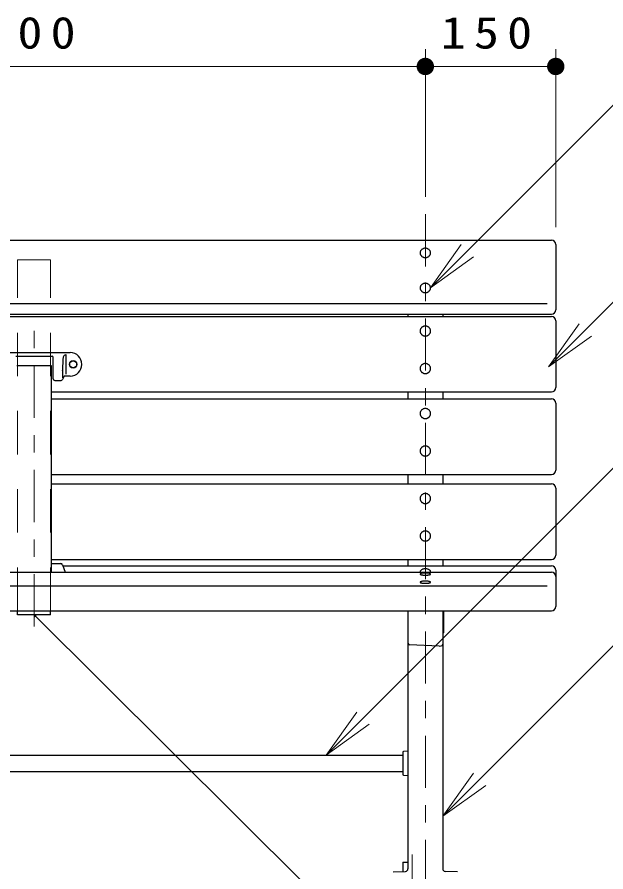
# Model space of a CAD drawing. Units: millimetres on the paper, scale 1:20. Extents: x -365 to 0, y 0 to 257.
# Drawn here: x -254.94 to -221.08, y 109.93 to 159.11 of the extents above; entities that cross this region are included whole.
import ezdxf

# ---------------------------------------------------------------- set-up
doc = ezdxf.new("R2010")
doc.units = ezdxf.units.MM
doc.linetypes.add('USER1', pattern=[4.5, 2.5, -2])
doc.linetypes.add('USER2', pattern=[6, 3, -1, 1, -1])
doc.layers.add('LY_1', color=7, linetype='Continuous', lineweight=25)
doc.styles.add('ＭＳ ゴシック', font='')
doc.styles.get('ＭＳ ゴシック').set_extended_font_data('MS Gothic')

# ---------------------------------------------------------------- blocks, each defined once
blk = doc.blocks.new('filled_dot')
at = {"color": 0, "linetype": 'Continuous', "lineweight": -2, "const_width": 1.25}
blk.add_lwpolyline([(-0.625, 0, 1), (0.625, 0, 1)], format="xyb", close=True, dxfattribs=at)

msp = doc.modelspace()

# ---------------------------------------------------------------- linework, layer by layer
at = {"layer": 'LY_1', "lineweight": 13}
for p, q in [((-231.467, 148.765), (-231.467, 157.265)), ((-223.967, 147.015), (-223.967, 157.265)), ((-276.467, 156.265), (-231.467, 156.265)), ((-231.467, 156.265), (-223.967, 156.265)), ((-231.167, 143.539), (-229.4, 146.014)), ((-231.167, 143.539), (-229.047, 145.66)), ((-228.693, 145.307), (-231.167, 143.539)), ((-224.381, 138.988), (-222.613, 141.463)), ((-224.381, 138.988), (-222.259, 141.109)), ((-221.906, 140.756), (-224.381, 138.988)), ((-237.169, 116.651), (-235.401, 119.126)), ((-237.169, 116.651), (-235.047, 118.772)), ((-234.694, 118.419), (-237.169, 116.651)), ((-230.467, 113.131), (-228.699, 115.606)), ((-230.467, 113.131), (-228.346, 115.253)), ((-227.992, 114.899), (-230.467, 113.131))]:
    msp.add_line(p, q, dxfattribs=at)
at = {"layer": 'LY_1', "linetype": 'USER2', "lineweight": 13}
for p, q in [((-231.467, 147.765), (-231.467, 105.834)), ((-253.967, 124.052), (-253.967, 141.951)), ((-232.217, 110.923), (-232.217, 105.923))]:
    msp.add_line(p, q, dxfattribs=at)
at = {"layer": 'LY_1'}
for p, q in [((-283.717, 146.265), (-224.217, 146.265)), ((-223.967, 146.015), (-223.967, 142.261)), ((-283.467, 142.626), (-224.467, 142.626)), ((-283.717, 142.011), (-224.217, 142.011)), ((-283.717, 141.882), (-224.217, 141.882)), ((-232.467, 142.011), (-232.467, 141.882)), ((-230.467, 142.011), (-230.467, 141.882)), ((-223.967, 141.632), (-223.967, 137.789)), ((-256.042, 139.804), (-252.967, 139.804)), ((-252.967, 139.804), (-251.892, 139.804)), ((-252.136, 139.692), (-252.136, 138.555)), ((-255.013, 139.596), (-252.967, 139.596)), ((-252.967, 139.596), (-252.922, 139.596)), ((-252.872, 138.304), (-252.872, 139.546)), ((-252.967, 139.034), (-254.967, 139.034)), ((-252.967, 127.177), (-252.967, 139.034)), ((-252.332, 138.779), (-252.332, 138.362)), ((-252.772, 138.204), (-252.415, 138.204)), ((-252.229, 138.441), (-252.326, 138.257)), ((-251.892, 138.454), (-252.207, 138.454)), ((-252.967, 137.539), (-224.217, 137.539)), ((-232.467, 137.539), (-232.467, 137.136)), ((-230.467, 137.539), (-230.467, 137.136)), ((-252.967, 137.136), (-224.217, 137.136)), ((-223.967, 136.886), (-223.967, 133.043)), ((-252.967, 132.793), (-224.217, 132.793)), ((-232.467, 132.793), (-232.467, 132.247)), ((-230.467, 132.793), (-230.467, 132.247)), ((-252.967, 132.247), (-224.217, 132.247)), ((-223.967, 131.997), (-223.967, 128.153)), ((-252.967, 127.903), (-224.217, 127.903)), ((-232.467, 127.903), (-232.467, 127.534)), ((-230.467, 127.903), (-230.467, 127.534)), ((-252.967, 127.664), (-252.423, 127.664)), ((-252.33, 127.599), (-252.17, 127.177)), ((-252.305, 127.534), (-224.217, 127.534)), ((-283.717, 127.177), (-224.217, 127.177)), ((-223.967, 127.284), (-223.967, 125.198)), ((-283.467, 126.387), (-224.467, 126.387)), ((-283.717, 124.948), (-224.217, 124.948)), ((-254.917, 124.723), (-254.917, 124.948)), ((-253.017, 124.723), (-253.017, 124.948)), ((-232.467, 124.948), (-232.467, 110.107)), ((-230.467, 124.948), (-230.467, 110.107)), ((-230.417, 124.948), (-230.417, 123.673)), ((-253.017, 124.723), (-254.917, 124.723)), ((-253.879, 124.599), (-253.967, 124.723)), ((-253.967, 124.723), (-253.843, 124.634)), ((-253.967, 124.723), (-253.861, 124.617)), ((-230.417, 123.673), (-230.467, 123.671)), ((-230.667, 122.923), (-232.371, 122.992)), ((-230.667, 122.923), (-230.563, 122.928)), ((-275.167, 116.651), (-232.767, 116.651)), ((-232.767, 116.803), (-232.767, 115.543)), ((-232.467, 116.88), (-232.723, 116.853)), ((-275.167, 115.696), (-232.767, 115.696)), ((-232.723, 115.494), (-232.467, 115.467)), ((-232.766, 110.498), (-232.467, 110.498)), ((-232.766, 110.498), (-232.766, 109.951)), ((-233.323, 109.929), (-232.611, 109.958)), ((-229.611, 109.929), (-230.323, 109.958))]:
    msp.add_line(p, q, dxfattribs=at)
at = {"layer": 'LY_1', "linetype": 'USER1', "lineweight": 13}
for p, q in [((-254.917, 124.948), (-254.917, 145.144)), ((-253.017, 145.144), (-254.917, 145.144)), ((-253.017, 124.948), (-253.017, 145.144))]:
    msp.add_line(p, q, dxfattribs=at)
at = {"layer": 'LY_1', "lineweight": 13}
for points in [[(-231.167, 143.539), (-219.074, 155.638), (-170.735, 155.638)], [(-224.381, 138.988), (-219.077, 144.291), (-180.057, 144.291)], [(-237.169, 116.651), (-218.84, 134.979), (-185.809, 134.979)], [(-253.967, 124.723), (-230.524, 101.385), (-218.642, 101.385)], [(-230.467, 113.131), (-219.861, 123.738), (-186.812, 123.738)]]:
    msp.add_lwpolyline(points, dxfattribs=at)
at = {"layer": 'LY_1'}
for points in [[(-231.167, 145.539), (-231.168, 145.562), (-231.172, 145.585), (-231.178, 145.608), (-231.185, 145.63), (-231.195, 145.652), (-231.208, 145.673), (-231.222, 145.693), (-231.238, 145.711), (-231.255, 145.729), (-231.275, 145.744), (-231.295, 145.759), (-231.317, 145.771), (-231.341, 145.782), (-231.365, 145.791), (-231.39, 145.798), (-231.415, 145.803), (-231.441, 145.806), (-231.467, 145.807), (-231.494, 145.806), (-231.519, 145.803), (-231.545, 145.798), (-231.57, 145.791), (-231.594, 145.782), (-231.617, 145.771), (-231.639, 145.759), (-231.66, 145.744), (-231.68, 145.729), (-231.697, 145.711), (-231.713, 145.693), (-231.727, 145.673), (-231.739, 145.652), (-231.749, 145.63), (-231.757, 145.608), (-231.763, 145.585), (-231.766, 145.562), (-231.767, 145.539), (-231.766, 145.515), (-231.763, 145.492), (-231.757, 145.469), (-231.749, 145.447), (-231.739, 145.425), (-231.727, 145.404), (-231.713, 145.384), (-231.697, 145.366), (-231.68, 145.348), (-231.66, 145.333), (-231.639, 145.318), (-231.617, 145.306), (-231.594, 145.295), (-231.57, 145.286), (-231.545, 145.279), (-231.519, 145.274), (-231.494, 145.271), (-231.467, 145.27), (-231.441, 145.271), (-231.415, 145.274), (-231.39, 145.279), (-231.365, 145.286), (-231.341, 145.295), (-231.317, 145.306), (-231.295, 145.318), (-231.275, 145.333), (-231.255, 145.348), (-231.238, 145.366), (-231.222, 145.384), (-231.208, 145.404), (-231.195, 145.425), (-231.185, 145.447), (-231.178, 145.469), (-231.172, 145.492), (-231.168, 145.515)], [(-231.167, 143.522), (-231.168, 143.545), (-231.172, 143.569), (-231.178, 143.592), (-231.185, 143.614), (-231.195, 143.636), (-231.208, 143.656), (-231.222, 143.676), (-231.238, 143.695), (-231.255, 143.712), (-231.275, 143.728), (-231.295, 143.742), (-231.317, 143.755), (-231.341, 143.766), (-231.365, 143.775), (-231.39, 143.782), (-231.415, 143.787), (-231.441, 143.79), (-231.467, 143.791), (-231.494, 143.79), (-231.519, 143.787), (-231.545, 143.782), (-231.57, 143.775), (-231.594, 143.766), (-231.617, 143.755), (-231.639, 143.742), (-231.66, 143.728), (-231.68, 143.712), (-231.697, 143.695), (-231.713, 143.676), (-231.727, 143.656), (-231.739, 143.636), (-231.749, 143.614), (-231.757, 143.592), (-231.763, 143.569), (-231.766, 143.545), (-231.767, 143.522), (-231.766, 143.498), (-231.763, 143.475), (-231.757, 143.452), (-231.749, 143.43), (-231.739, 143.408), (-231.727, 143.387), (-231.713, 143.368), (-231.697, 143.349), (-231.68, 143.332), (-231.66, 143.316), (-231.639, 143.302), (-231.617, 143.289), (-231.594, 143.278), (-231.57, 143.269), (-231.545, 143.262), (-231.519, 143.257), (-231.494, 143.254), (-231.467, 143.253), (-231.441, 143.254), (-231.415, 143.257), (-231.39, 143.262), (-231.365, 143.269), (-231.341, 143.278), (-231.317, 143.289), (-231.295, 143.302), (-231.275, 143.316), (-231.255, 143.332), (-231.238, 143.349), (-231.222, 143.368), (-231.208, 143.387), (-231.195, 143.408), (-231.185, 143.43), (-231.178, 143.452), (-231.172, 143.475), (-231.168, 143.498)], [(-231.167, 141.045), (-231.168, 141.07), (-231.172, 141.095), (-231.178, 141.119), (-231.185, 141.143), (-231.195, 141.166), (-231.208, 141.189), (-231.222, 141.21), (-231.238, 141.23), (-231.255, 141.248), (-231.275, 141.265), (-231.295, 141.28), (-231.317, 141.294), (-231.341, 141.306), (-231.365, 141.315), (-231.39, 141.323), (-231.415, 141.328), (-231.441, 141.331), (-231.467, 141.332), (-231.494, 141.331), (-231.519, 141.328), (-231.545, 141.323), (-231.57, 141.315), (-231.594, 141.306), (-231.617, 141.294), (-231.639, 141.28), (-231.66, 141.265), (-231.68, 141.248), (-231.697, 141.23), (-231.713, 141.21), (-231.727, 141.189), (-231.739, 141.166), (-231.749, 141.143), (-231.757, 141.119), (-231.763, 141.095), (-231.766, 141.07), (-231.767, 141.045), (-231.766, 141.02), (-231.763, 140.995), (-231.757, 140.97), (-231.749, 140.946), (-231.739, 140.923), (-231.727, 140.901), (-231.713, 140.88), (-231.697, 140.86), (-231.68, 140.841), (-231.66, 140.824), (-231.639, 140.809), (-231.617, 140.796), (-231.594, 140.784), (-231.57, 140.775), (-231.545, 140.767), (-231.519, 140.762), (-231.494, 140.758), (-231.467, 140.757), (-231.441, 140.758), (-231.415, 140.762), (-231.39, 140.767), (-231.365, 140.775), (-231.341, 140.784), (-231.317, 140.796), (-231.295, 140.809), (-231.275, 140.824), (-231.255, 140.841), (-231.238, 140.86), (-231.222, 140.88), (-231.208, 140.901), (-231.195, 140.923), (-231.185, 140.946), (-231.178, 140.97), (-231.172, 140.995), (-231.168, 141.02)], [(-231.167, 138.888), (-231.168, 138.913), (-231.172, 138.938), (-231.178, 138.962), (-231.185, 138.986), (-231.195, 139.009), (-231.208, 139.031), (-231.222, 139.053), (-231.238, 139.072), (-231.255, 139.091), (-231.275, 139.108), (-231.295, 139.123), (-231.317, 139.137), (-231.341, 139.148), (-231.365, 139.158), (-231.39, 139.165), (-231.415, 139.171), (-231.441, 139.174), (-231.467, 139.175), (-231.494, 139.174), (-231.519, 139.171), (-231.545, 139.165), (-231.57, 139.158), (-231.594, 139.148), (-231.617, 139.137), (-231.639, 139.123), (-231.66, 139.108), (-231.68, 139.091), (-231.697, 139.072), (-231.713, 139.053), (-231.727, 139.031), (-231.739, 139.009), (-231.749, 138.986), (-231.757, 138.962), (-231.763, 138.938), (-231.766, 138.913), (-231.767, 138.888), (-231.766, 138.863), (-231.763, 138.838), (-231.757, 138.813), (-231.749, 138.789), (-231.739, 138.766), (-231.727, 138.744), (-231.713, 138.723), (-231.697, 138.703), (-231.68, 138.684), (-231.66, 138.667), (-231.639, 138.652), (-231.617, 138.639), (-231.594, 138.627), (-231.57, 138.617), (-231.545, 138.61), (-231.519, 138.604), (-231.494, 138.601), (-231.467, 138.6), (-231.441, 138.601), (-231.415, 138.604), (-231.39, 138.61), (-231.365, 138.617), (-231.341, 138.627), (-231.317, 138.639), (-231.295, 138.652), (-231.275, 138.667), (-231.255, 138.684), (-231.238, 138.703), (-231.222, 138.723), (-231.208, 138.744), (-231.195, 138.766), (-231.185, 138.789), (-231.178, 138.813), (-231.172, 138.838), (-231.168, 138.863)], [(-231.167, 136.299), (-231.168, 136.324), (-231.172, 136.349), (-231.178, 136.373), (-231.185, 136.397), (-231.195, 136.421), (-231.208, 136.443), (-231.222, 136.464), (-231.238, 136.484), (-231.255, 136.502), (-231.275, 136.519), (-231.295, 136.535), (-231.317, 136.548), (-231.341, 136.56), (-231.365, 136.569), (-231.39, 136.577), (-231.415, 136.582), (-231.441, 136.586), (-231.467, 136.587), (-231.494, 136.586), (-231.519, 136.582), (-231.545, 136.577), (-231.57, 136.569), (-231.594, 136.56), (-231.617, 136.548), (-231.639, 136.535), (-231.66, 136.519), (-231.68, 136.502), (-231.697, 136.484), (-231.713, 136.464), (-231.727, 136.443), (-231.739, 136.421), (-231.749, 136.397), (-231.757, 136.373), (-231.763, 136.349), (-231.766, 136.324), (-231.767, 136.299), (-231.766, 136.274), (-231.763, 136.249), (-231.757, 136.225), (-231.749, 136.201), (-231.739, 136.177), (-231.727, 136.155), (-231.713, 136.134), (-231.697, 136.114), (-231.68, 136.096), (-231.66, 136.079), (-231.639, 136.063), (-231.617, 136.05), (-231.594, 136.038), (-231.57, 136.029), (-231.545, 136.021), (-231.519, 136.016), (-231.494, 136.012), (-231.467, 136.011), (-231.441, 136.012), (-231.415, 136.016), (-231.39, 136.021), (-231.365, 136.029), (-231.341, 136.038), (-231.317, 136.05), (-231.295, 136.063), (-231.275, 136.079), (-231.255, 136.096), (-231.238, 136.114), (-231.222, 136.134), (-231.208, 136.155), (-231.195, 136.177), (-231.185, 136.201), (-231.178, 136.225), (-231.172, 136.249), (-231.168, 136.274)], [(-231.167, 134.142), (-231.168, 134.167), (-231.172, 134.192), (-231.178, 134.216), (-231.185, 134.24), (-231.195, 134.263), (-231.208, 134.286), (-231.222, 134.307), (-231.238, 134.327), (-231.255, 134.345), (-231.275, 134.362), (-231.295, 134.377), (-231.317, 134.391), (-231.341, 134.402), (-231.365, 134.412), (-231.39, 134.42), (-231.415, 134.425), (-231.441, 134.428), (-231.467, 134.429), (-231.494, 134.428), (-231.519, 134.425), (-231.545, 134.42), (-231.57, 134.412), (-231.594, 134.402), (-231.617, 134.391), (-231.639, 134.377), (-231.66, 134.362), (-231.68, 134.345), (-231.697, 134.327), (-231.713, 134.307), (-231.727, 134.286), (-231.739, 134.263), (-231.749, 134.24), (-231.757, 134.216), (-231.763, 134.192), (-231.766, 134.167), (-231.767, 134.142), (-231.766, 134.117), (-231.763, 134.092), (-231.757, 134.067), (-231.749, 134.043), (-231.739, 134.02), (-231.727, 133.998), (-231.713, 133.977), (-231.697, 133.957), (-231.68, 133.938), (-231.66, 133.921), (-231.639, 133.906), (-231.617, 133.893), (-231.594, 133.881), (-231.57, 133.871), (-231.545, 133.864), (-231.519, 133.858), (-231.494, 133.855), (-231.467, 133.854), (-231.441, 133.855), (-231.415, 133.858), (-231.39, 133.864), (-231.365, 133.871), (-231.341, 133.881), (-231.317, 133.893), (-231.295, 133.906), (-231.275, 133.921), (-231.255, 133.938), (-231.238, 133.957), (-231.222, 133.977), (-231.208, 133.998), (-231.195, 134.02), (-231.185, 134.043), (-231.178, 134.067), (-231.172, 134.092), (-231.168, 134.117)], [(-231.167, 131.409), (-231.168, 131.434), (-231.172, 131.459), (-231.178, 131.484), (-231.185, 131.508), (-231.195, 131.531), (-231.208, 131.553), (-231.222, 131.574), (-231.238, 131.594), (-231.255, 131.613), (-231.275, 131.63), (-231.295, 131.645), (-231.317, 131.658), (-231.341, 131.67), (-231.365, 131.68), (-231.39, 131.687), (-231.415, 131.693), (-231.441, 131.696), (-231.467, 131.697), (-231.494, 131.696), (-231.519, 131.693), (-231.545, 131.687), (-231.57, 131.68), (-231.594, 131.67), (-231.617, 131.658), (-231.639, 131.645), (-231.66, 131.63), (-231.68, 131.613), (-231.697, 131.594), (-231.713, 131.574), (-231.727, 131.553), (-231.739, 131.531), (-231.749, 131.508), (-231.757, 131.484), (-231.763, 131.459), (-231.766, 131.434), (-231.767, 131.409), (-231.766, 131.384), (-231.763, 131.359), (-231.757, 131.335), (-231.749, 131.311), (-231.739, 131.288), (-231.727, 131.265), (-231.713, 131.244), (-231.697, 131.224), (-231.68, 131.206), (-231.66, 131.189), (-231.639, 131.174), (-231.617, 131.16), (-231.594, 131.149), (-231.57, 131.139), (-231.545, 131.131), (-231.519, 131.126), (-231.494, 131.123), (-231.467, 131.122), (-231.441, 131.123), (-231.415, 131.126), (-231.39, 131.131), (-231.365, 131.139), (-231.341, 131.149), (-231.317, 131.16), (-231.295, 131.174), (-231.275, 131.189), (-231.255, 131.206), (-231.238, 131.224), (-231.222, 131.244), (-231.208, 131.265), (-231.195, 131.288), (-231.185, 131.311), (-231.178, 131.335), (-231.172, 131.359), (-231.168, 131.384)], [(-231.167, 129.252), (-231.168, 129.277), (-231.172, 129.302), (-231.178, 129.327), (-231.185, 129.35), (-231.195, 129.374), (-231.208, 129.396), (-231.222, 129.417), (-231.238, 129.437), (-231.255, 129.455), (-231.275, 129.472), (-231.295, 129.488), (-231.317, 129.501), (-231.341, 129.513), (-231.365, 129.522), (-231.39, 129.53), (-231.415, 129.535), (-231.441, 129.539), (-231.467, 129.54), (-231.494, 129.539), (-231.519, 129.535), (-231.545, 129.53), (-231.57, 129.522), (-231.594, 129.513), (-231.617, 129.501), (-231.639, 129.488), (-231.66, 129.472), (-231.68, 129.455), (-231.697, 129.437), (-231.713, 129.417), (-231.727, 129.396), (-231.739, 129.374), (-231.749, 129.35), (-231.757, 129.327), (-231.763, 129.302), (-231.766, 129.277), (-231.767, 129.252), (-231.766, 129.227), (-231.763, 129.202), (-231.757, 129.178), (-231.749, 129.154), (-231.739, 129.131), (-231.727, 129.108), (-231.713, 129.087), (-231.697, 129.067), (-231.68, 129.049), (-231.66, 129.032), (-231.639, 129.016), (-231.617, 129.003), (-231.594, 128.991), (-231.57, 128.982), (-231.545, 128.974), (-231.519, 128.969), (-231.494, 128.966), (-231.467, 128.964), (-231.441, 128.966), (-231.415, 128.969), (-231.39, 128.974), (-231.365, 128.982), (-231.341, 128.991), (-231.317, 129.003), (-231.295, 129.016), (-231.275, 129.032), (-231.255, 129.049), (-231.238, 129.067), (-231.222, 129.087), (-231.208, 129.108), (-231.195, 129.131), (-231.185, 129.154), (-231.178, 129.178), (-231.172, 129.202), (-231.168, 129.227)], [(-231.167, 127.063), (-231.168, 127.068), (-231.172, 127.073), (-231.178, 127.079), (-231.185, 127.084), (-231.195, 127.089), (-231.208, 127.094), (-231.222, 127.098), (-231.238, 127.103), (-231.255, 127.107), (-231.275, 127.11), (-231.295, 127.114), (-231.317, 127.117), (-231.341, 127.119), (-231.365, 127.121), (-231.39, 127.123), (-231.415, 127.124), (-231.441, 127.125), (-231.467, 127.125), (-231.494, 127.125), (-231.519, 127.124), (-231.545, 127.123), (-231.57, 127.121), (-231.594, 127.119), (-231.617, 127.117), (-231.639, 127.114), (-231.66, 127.11), (-231.68, 127.107), (-231.697, 127.103), (-231.713, 127.098), (-231.727, 127.094), (-231.739, 127.089), (-231.749, 127.084), (-231.757, 127.079), (-231.763, 127.073), (-231.766, 127.068), (-231.767, 127.063), (-231.766, 127.057), (-231.763, 127.052), (-231.757, 127.046), (-231.749, 127.041), (-231.739, 127.036), (-231.727, 127.031), (-231.713, 127.027), (-231.697, 127.022), (-231.68, 127.018), (-231.66, 127.015), (-231.639, 127.011), (-231.617, 127.009), (-231.594, 127.006), (-231.57, 127.004), (-231.545, 127.002), (-231.519, 127.001), (-231.494, 127), (-231.467, 127), (-231.441, 127), (-231.415, 127.001), (-231.39, 127.002), (-231.365, 127.004), (-231.341, 127.006), (-231.317, 127.009), (-231.295, 127.011), (-231.275, 127.015), (-231.255, 127.018), (-231.238, 127.022), (-231.222, 127.027), (-231.208, 127.031), (-231.195, 127.036), (-231.185, 127.041), (-231.178, 127.046), (-231.172, 127.052), (-231.168, 127.057)], [(-231.167, 126.595), (-231.168, 126.6), (-231.172, 126.606), (-231.178, 126.611), (-231.185, 126.616), (-231.195, 126.621), (-231.208, 126.626), (-231.222, 126.631), (-231.238, 126.635), (-231.255, 126.639), (-231.275, 126.643), (-231.295, 126.646), (-231.317, 126.649), (-231.341, 126.651), (-231.365, 126.653), (-231.39, 126.655), (-231.415, 126.656), (-231.441, 126.657), (-231.467, 126.657), (-231.494, 126.657), (-231.519, 126.656), (-231.545, 126.655), (-231.57, 126.653), (-231.594, 126.651), (-231.617, 126.649), (-231.639, 126.646), (-231.66, 126.643), (-231.68, 126.639), (-231.697, 126.635), (-231.713, 126.631), (-231.727, 126.626), (-231.739, 126.621), (-231.749, 126.616), (-231.757, 126.611), (-231.763, 126.606), (-231.766, 126.6), (-231.767, 126.595), (-231.766, 126.589), (-231.763, 126.584), (-231.757, 126.579), (-231.749, 126.573), (-231.739, 126.568), (-231.727, 126.564), (-231.713, 126.559), (-231.697, 126.555), (-231.68, 126.551), (-231.66, 126.547), (-231.639, 126.544), (-231.617, 126.541), (-231.594, 126.538), (-231.57, 126.536), (-231.545, 126.534), (-231.519, 126.533), (-231.494, 126.533), (-231.467, 126.532), (-231.441, 126.533), (-231.415, 126.533), (-231.39, 126.534), (-231.365, 126.536), (-231.341, 126.538), (-231.317, 126.541), (-231.295, 126.544), (-231.275, 126.547), (-231.255, 126.551), (-231.238, 126.555), (-231.222, 126.559), (-231.208, 126.564), (-231.195, 126.568), (-231.185, 126.573), (-231.178, 126.579), (-231.172, 126.584), (-231.168, 126.589)]]:
    msp.add_lwpolyline(points, close=True, dxfattribs=at)
msp.add_lwpolyline([(-231.173, 127.177), (-231.168, 127.198), (-231.168, 127.219), (-231.174, 127.24), (-231.185, 127.26), (-231.202, 127.279), (-231.223, 127.297), (-231.249, 127.313), (-231.279, 127.327), (-231.313, 127.339), (-231.349, 127.349), (-231.388, 127.356), (-231.428, 127.36), (-231.469, 127.361), (-231.51, 127.36), (-231.55, 127.355), (-231.589, 127.348), (-231.625, 127.339), (-231.658, 127.326), (-231.688, 127.312), (-231.714, 127.296), (-231.735, 127.278), (-231.751, 127.258), (-231.762, 127.238), (-231.767, 127.217), (-231.767, 127.197), (-231.761, 127.177)], dxfattribs=at)
at = {"layer": 'LY_1', "lineweight": 13}
msp.add_circle((-251.717, 139.129), 0.225, dxfattribs=at)
at = {"layer": 'LY_1'}
msp.add_circle((-251.717, 139.129), 0.2, dxfattribs=at)
for centre, radius, start, end in [((-224.217, 146.015), 0.25, 0, 90), ((-224.217, 142.261), 0.25, 270, 0), ((-224.217, 141.632), 0.25, 0, 90), ((-251.892, 139.129), 0.675, 270, 90), ((-252.922, 139.546), 0.05, 360, 90), ((-252.772, 138.304), 0.1, 180, 270), ((-252.415, 138.304), 0.1, 270, 332.1325), ((-252.207, 138.429), 0.025, 90, 152.1325), ((-224.217, 137.789), 0.25, 270, 0), ((-224.217, 136.886), 0.25, 0, 90), ((-224.217, 133.043), 0.25, 270, 0), ((-224.217, 131.997), 0.25, 0, 90), ((-224.217, 128.153), 0.25, 270, 0), ((-252.423, 127.564), 0.1, 20.7969, 90), ((-224.217, 127.284), 0.25, 0, 90), ((-224.217, 126.927), 0.25, 0, 90), ((-224.217, 125.198), 0.25, 270, 0), ((-232.367, 123.091), 0.1, 180, 267.7094), ((-230.567, 123.027), 0.1, 272.2906, 0), ((-232.717, 116.803), 0.05, 96.009, 180), ((-232.717, 115.543), 0.05, 180, 263.991), ((-232.617, 110.107), 0.15, 272.29, 0), ((-230.317, 110.107), 0.15, 180, 267.71)]:
    msp.add_arc(centre, radius, start, end, dxfattribs=at)
msp.add_open_spline([(-252.136, 139.692), (-252.157, 139.682), (-252.179, 139.672), (-252.198, 139.658), (-252.218, 139.644), (-252.236, 139.628), (-252.251, 139.609), (-252.265, 139.59), (-252.276, 139.568), (-252.284, 139.546), (-252.292, 139.524), (-252.295, 139.499), (-252.299, 139.476), (-252.303, 139.452), (-252.304, 139.428), (-252.306, 139.404), (-252.308, 139.38), (-252.31, 139.357), (-252.311, 139.333), (-252.313, 139.309), (-252.314, 139.285), (-252.315, 139.261), (-252.317, 139.237), (-252.318, 139.213), (-252.319, 139.189), (-252.32, 139.165), (-252.321, 139.141), (-252.321, 139.118), (-252.322, 139.094), (-252.323, 139.07), (-252.324, 139.046), (-252.325, 139.022), (-252.325, 138.998), (-252.326, 138.974), (-252.327, 138.95), (-252.327, 138.926), (-252.328, 138.902), (-252.328, 138.878), (-252.329, 138.854), (-252.329, 138.83), (-252.33, 138.806), (-252.33, 138.767), (-252.331, 138.759), (-252.331, 138.75), (-252.331, 138.765), (-252.332, 138.779)], degree=3, knots=[0, 0, 0, 0, 1, 1, 1, 2, 2, 2, 3, 3, 3, 4, 4, 4, 5, 5, 5, 6, 6, 6, 7, 7, 7, 8, 8, 8, 9, 9, 9, 10, 10, 10, 11, 11, 11, 12, 12, 12, 13, 13, 13, 14, 14, 14, 15, 15, 15, 15], dxfattribs=at)

# ---------------------------------------------------------------- block references
at = {"layer": 'LY_1', "lineweight": 13, "xscale": 0.4, "yscale": 0.4}
msp.add_blockref('filled_dot', (-231.467, 156.265), dxfattribs=at)
at = {"layer": 'LY_1', "lineweight": 13, "xscale": 0.4, "yscale": 0.4, "rotation": 180}
for p in [(-231.467, 156.265), (-223.967, 156.265)]:
    msp.add_blockref('filled_dot', p, dxfattribs=at)

# ---------------------------------------------------------------- texts
at = {"layer": 'LY_1', "char_height": 1.833, "attachment_point": 8, "style": 'ＭＳ ゴシック'}
for s, insert in [('\\T1.33;\\W1.15;900', (-253.967, 157.265)), ('\\T1.33;\\W1.15;150', (-227.717, 157.265))]:
    msp.add_mtext(s, dxfattribs=dict(at, insert=insert))

doc.saveas('drawing.dxf')
